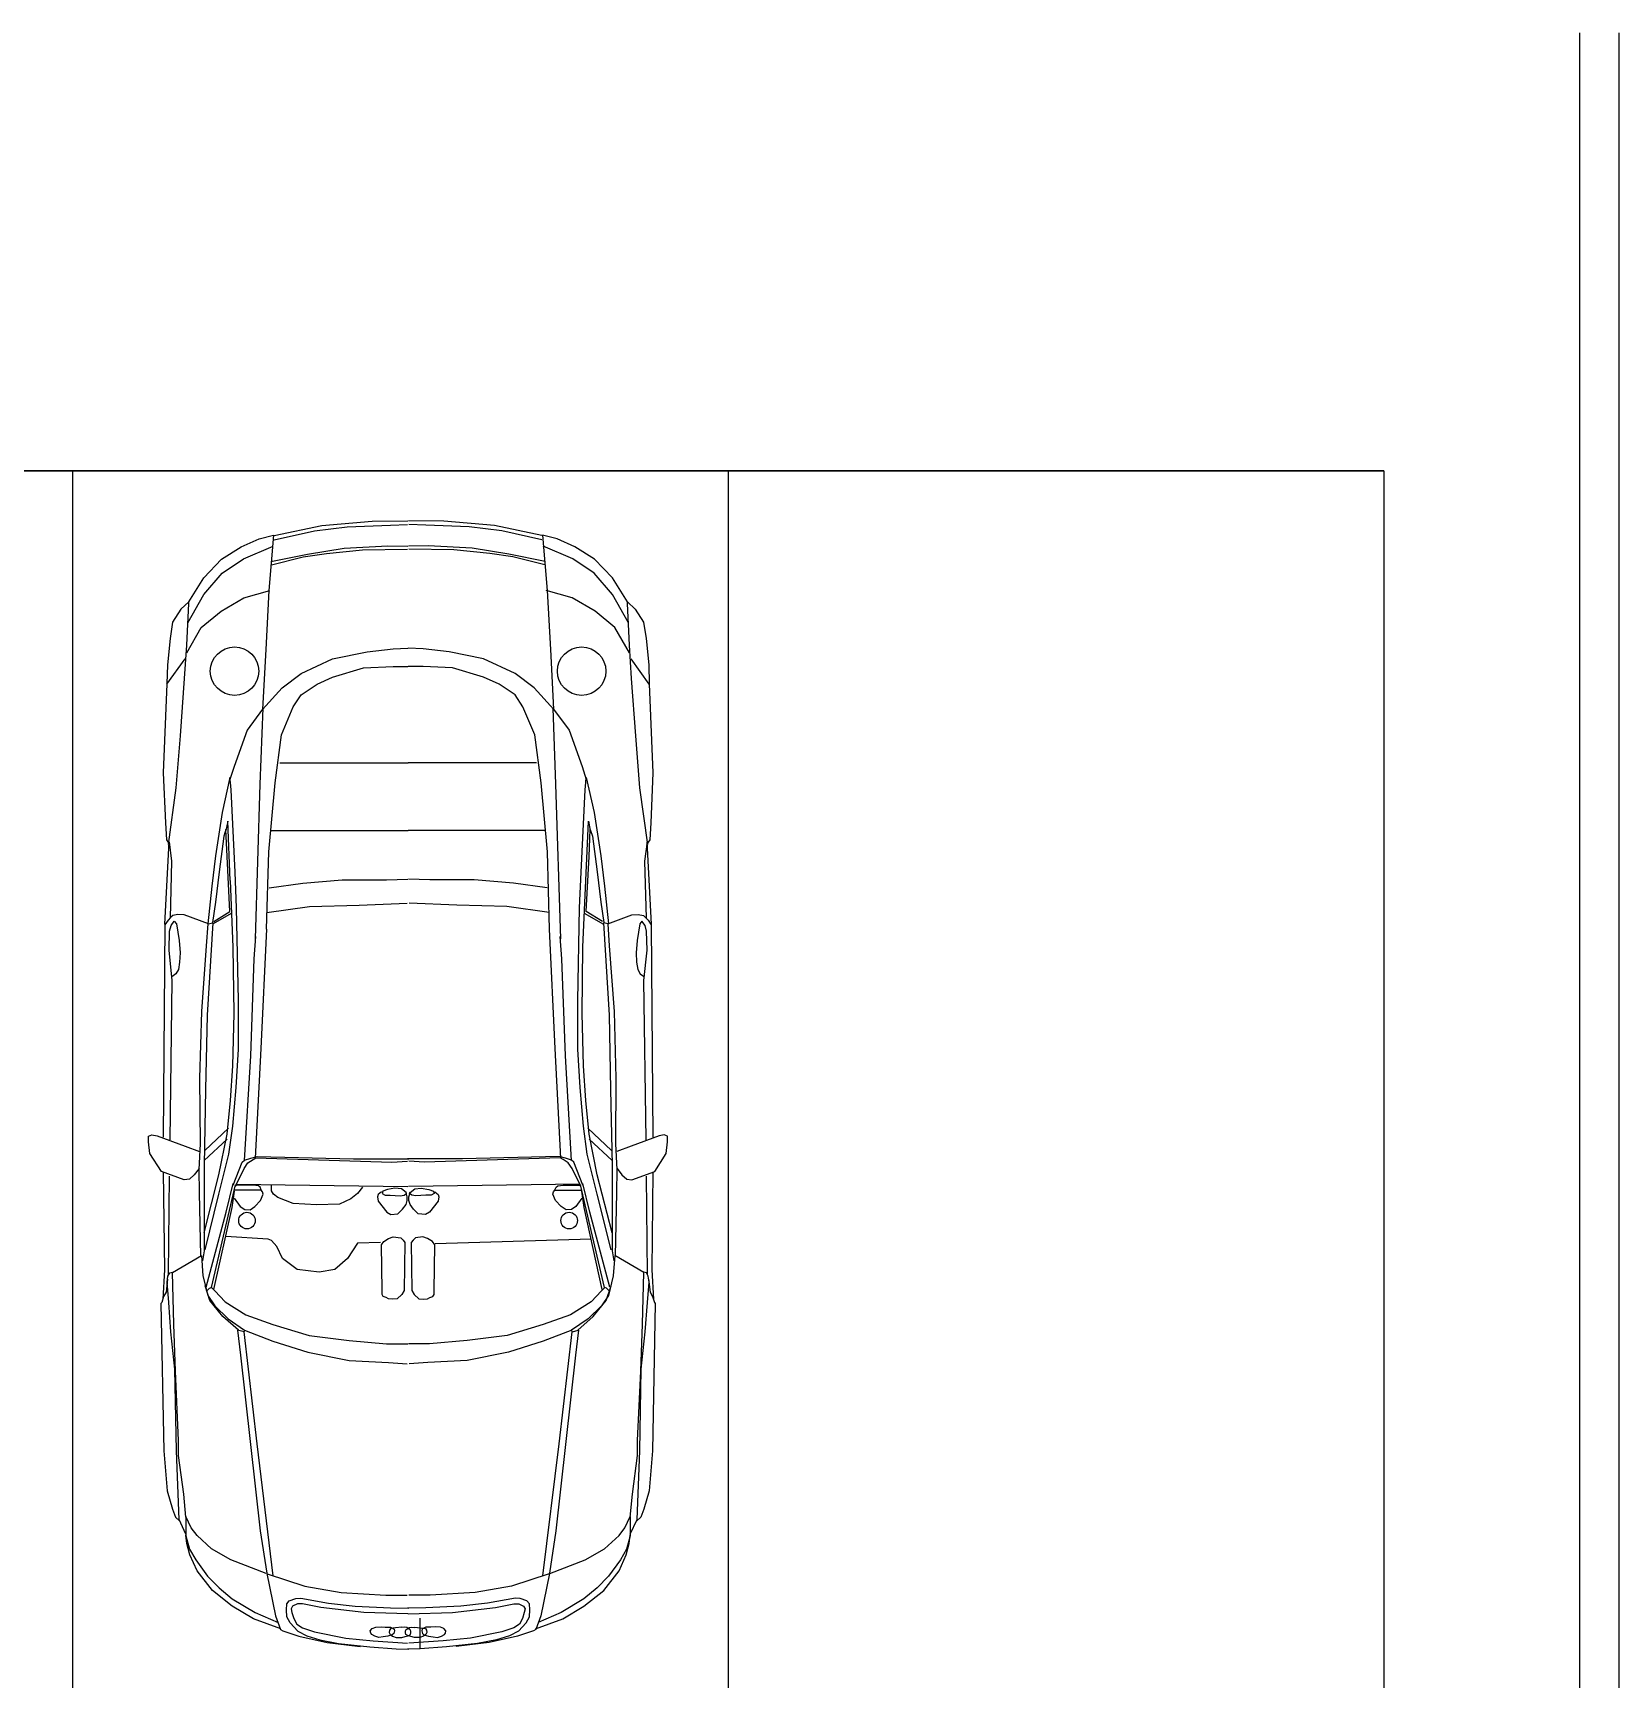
# Model space of a CAD drawing. Header units: inches. Extents: x 484217 to 497210, y -26946 to -21493.
# Drawn here: x 491765.9 to 492008.6, y -22543.2 to -22291.3 of the extents above; entities that cross this region are included whole.
import ezdxf

# ---------------------------------------------------------------- set-up
doc = ezdxf.new("R2010")
doc.units = ezdxf.units.IN
doc.header["$LTSCALE"] = 20
doc.header["$MEASUREMENT"] = 0
doc.layers.add('ceco.net 93', color=161, linetype='Continuous')
doc.layers.add('Parking', color=7, linetype='Continuous')

msp = doc.modelspace()

# ---------------------------------------------------------------- linework, layer by layer
at = {"layer": 'ceco.net 93'}
for p, q in [((491802.86, -22368.2), (491810.13, -22366.68)), ((491802.86, -22368.89), (491808.99, -22367.5)), ((491808.99, -22367.5), (491813.99, -22366.87)), ((491810.13, -22366.68), (491817.85, -22366.04)), ((491813.99, -22366.87), (491820.63, -22366.61)), ((491817.85, -22366.04), (491823.29, -22365.98)), ((491820.63, -22366.61), (491823.22, -22366.55)), ((491828.82, -22366.04), (491823.38, -22365.98)), ((491826.03, -22366.61), (491823.44, -22366.55)), ((491832.68, -22366.87), (491826.03, -22366.61)), ((491836.53, -22366.68), (491828.82, -22366.04)), ((491837.67, -22367.5), (491832.68, -22366.87)), ((491843.81, -22368.2), (491836.53, -22366.68)), ((491843.81, -22368.89), (491837.67, -22367.5)), ((491794.79, -22371.85), (491797.81, -22369.94)), ((491797.81, -22369.94), (491800.52, -22368.74)), ((491798.13, -22371.77), (491802.67, -22369.86)), ((491800.52, -22368.74), (491802.75, -22368.18)), ((491802.75, -22368.18), (491802.03, -22376.63)), ((491807.92, -22371.05), (491813.54, -22370.16)), ((491813.54, -22370.16), (491820.25, -22369.78)), ((491816.33, -22370.41), (491823.22, -22370.29)), ((491820.25, -22369.78), (491823.29, -22369.84)), ((491826.41, -22369.78), (491823.38, -22369.84)), ((491830.34, -22370.41), (491823.44, -22370.29)), ((491833.12, -22370.16), (491826.41, -22369.78)), ((491838.75, -22371.05), (491833.12, -22370.16)), ((491846.14, -22368.74), (491843.92, -22368.18)), ((491843.92, -22368.18), (491844.63, -22376.63)), ((491848.53, -22371.77), (491843.99, -22369.86)), ((491848.85, -22369.94), (491846.14, -22368.74)), ((491851.87, -22371.85), (491848.85, -22369.94)), ((491792.08, -22374.72), (491794.79, -22371.85)), ((491794.87, -22374), (491798.13, -22371.77)), ((491802.35, -22372.19), (491807.92, -22371.05)), ((491802.41, -22372.69), (491807.28, -22371.49)), ((491807.28, -22371.49), (491810.83, -22370.98)), ((491810.83, -22370.98), (491816.33, -22370.41)), ((491835.84, -22370.98), (491830.34, -22370.41)), ((491839.38, -22371.49), (491835.84, -22370.98)), ((491844.31, -22372.19), (491838.75, -22371.05)), ((491844.25, -22372.69), (491839.38, -22371.49)), ((491851.8, -22374), (491848.53, -22371.77)), ((491854.58, -22374.72), (491851.87, -22371.85)), ((491789.77, -22378.38), (491792.08, -22374.72)), ((491792.08, -22377.27), (491794.87, -22374)), ((491854.58, -22377.27), (491851.8, -22374)), ((491856.89, -22378.38), (491854.58, -22374.72)), ((491789.62, -22381.57), (491792.08, -22377.27)), ((491794.71, -22379.82), (491798.21, -22377.75)), ((491798.21, -22377.75), (491802.19, -22376.63)), ((491802.03, -22376.63), (491801.55, -22385.64)), ((491848.45, -22377.75), (491844.47, -22376.63)), ((491844.63, -22376.63), (491845.11, -22385.64)), ((491851.95, -22379.82), (491848.45, -22377.75)), ((491857.05, -22381.57), (491854.58, -22377.27)), ((491788.58, -22379.5), (491787.31, -22381.49)), ((491789.77, -22378.38), (491788.58, -22379.5)), ((491789.46, -22385), (491789.77, -22378.62)), ((491789.77, -22378.62), (491789.77, -22378.38)), ((491791.68, -22382.29), (491794.71, -22379.82)), ((491854.98, -22382.29), (491851.95, -22379.82)), ((491856.89, -22378.38), (491858.08, -22379.5)), ((491856.89, -22378.62), (491856.89, -22378.38)), ((491857.21, -22385), (491856.89, -22378.62)), ((491858.08, -22379.5), (491859.36, -22381.49)), ((491787.31, -22381.49), (491786.91, -22383.96)), ((491789.46, -22386.19), (491791.68, -22382.29)), ((491857.21, -22386.19), (491854.98, -22382.29)), ((491859.36, -22381.49), (491859.75, -22383.96)), ((491786.91, -22383.96), (491786.51, -22388.03)), ((491789.14, -22390.1), (491789.46, -22385)), ((491857.53, -22390.1), (491857.21, -22385)), ((491859.75, -22383.96), (491860.15, -22388.03)), ((491786.43, -22390.98), (491789.22, -22387.07)), ((491801.55, -22385.64), (491801.08, -22394.8)), ((491806.95, -22389.35), (491811.79, -22387.09)), ((491811.79, -22387.09), (491817.06, -22386.01)), ((491817.06, -22386.01), (491821.04, -22385.58)), ((491821.04, -22385.58), (491823.3, -22385.48)), ((491825.62, -22385.58), (491823.36, -22385.48)), ((491829.6, -22386.01), (491825.62, -22385.58)), ((491834.87, -22387.09), (491829.6, -22386.01)), ((491839.72, -22389.35), (491834.87, -22387.09)), ((491845.11, -22385.64), (491845.59, -22394.8)), ((491860.23, -22390.98), (491857.45, -22387.07)), ((491786.51, -22388.03), (491786.43, -22390.9)), ((491788.5, -22398.86), (491789.14, -22390.1)), ((491804.04, -22391.51), (491806.95, -22389.35)), ((491809.42, -22390.97), (491811.79, -22389.89)), ((491811.79, -22389.89), (491816.52, -22388.49)), ((491816.52, -22388.49), (491821.04, -22388.28)), ((491821.04, -22388.28), (491823.3, -22388.28)), ((491825.62, -22388.28), (491823.36, -22388.28)), ((491830.14, -22388.49), (491825.62, -22388.28)), ((491834.87, -22389.89), (491830.14, -22388.49)), ((491837.24, -22390.97), (491834.87, -22389.89)), ((491842.62, -22391.51), (491839.72, -22389.35)), ((491858.16, -22398.86), (491857.53, -22390.1)), ((491860.15, -22388.03), (491860.23, -22390.9)), ((491786.43, -22390.9), (491785.87, -22404.52)), ((491801.03, -22394.85), (491804.04, -22391.51)), ((491805.76, -22394.42), (491806.95, -22392.59)), ((491806.95, -22392.59), (491809.42, -22390.97)), ((491839.72, -22392.59), (491837.24, -22390.97)), ((491840.9, -22394.42), (491839.72, -22392.59)), ((491845.63, -22394.85), (491842.62, -22391.51)), ((491860.23, -22390.9), (491860.79, -22404.52)), ((491801.08, -22394.8), (491798.69, -22397.99)), ((491800.71, -22406.26), (491801.14, -22394.63)), ((491803.94, -22398.72), (491805.76, -22394.42)), ((491842.73, -22398.72), (491840.9, -22394.42)), ((491845.96, -22406.26), (491845.52, -22394.63)), ((491845.59, -22394.8), (491847.97, -22397.99)), ((491798.69, -22397.99), (491796.7, -22403.57)), ((491847.97, -22397.99), (491849.96, -22403.57)), ((491787.86, -22406.83), (491788.5, -22398.86)), ((491802.97, -22406.05), (491803.94, -22398.72)), ((491843.7, -22406.05), (491842.73, -22398.72)), ((491858.8, -22406.83), (491858.16, -22398.86)), ((491803.69, -22403.02), (491823.33, -22403.02)), ((491842.97, -22403.02), (491823.33, -22403.02)), ((491785.87, -22404.52), (491786.19, -22412.17)), ((491796.08, -22405.26), (491794.86, -22410.63)), ((491796.7, -22403.57), (491796.06, -22405.56)), ((491796.16, -22406), (491796.08, -22405.26)), ((491849.96, -22403.57), (491850.6, -22405.56)), ((491850.5, -22406), (491850.58, -22405.26)), ((491850.58, -22405.26), (491851.8, -22410.63)), ((491860.79, -22404.52), (491860.47, -22412.17)), ((491786.67, -22415.52), (491787.86, -22406.83)), ((491796.24, -22407.13), (491796.16, -22406)), ((491796.85, -22419.74), (491796.24, -22407.13)), ((491799.96, -22429.96), (491800.71, -22406.26)), ((491802, -22416.61), (491802.97, -22406.05)), ((491844.66, -22416.61), (491843.7, -22406.05)), ((491846.71, -22429.96), (491845.96, -22406.26)), ((491849.81, -22419.74), (491850.42, -22407.13)), ((491850.42, -22407.13), (491850.5, -22406)), ((491859.99, -22415.52), (491858.8, -22406.83)), ((491786.19, -22412.17), (491786.35, -22414.8)), ((491794.86, -22410.63), (491793.85, -22417.22)), ((491795.76, -22411.93), (491795.47, -22413.39)), ((491796.12, -22421.04), (491795.76, -22411.93)), ((491850.54, -22421.04), (491850.91, -22411.93)), ((491850.91, -22411.93), (491851.19, -22413.39)), ((491851.8, -22410.63), (491852.82, -22417.22)), ((491860.47, -22412.17), (491860.31, -22414.8)), ((491786.11, -22427.71), (491786.75, -22415.12)), ((491786.35, -22414.8), (491786.83, -22415.52)), ((491786.75, -22415.12), (491787.15, -22418.07)), ((491795.15, -22414.25), (491794.42, -22419.69)), ((491795.47, -22413.19), (491795.15, -22414.25)), ((491795.63, -22417.34), (491795.47, -22413.19)), ((491802.3, -22413.37), (491823.33, -22413.37)), ((491844.36, -22413.37), (491823.33, -22413.37)), ((491851.03, -22417.34), (491851.19, -22413.19)), ((491851.19, -22413.19), (491851.52, -22414.25)), ((491851.52, -22414.25), (491852.25, -22419.69)), ((491859.91, -22415.12), (491859.52, -22418.07)), ((491860.31, -22414.8), (491859.83, -22415.52)), ((491860.55, -22427.71), (491859.91, -22415.12)), ((491787.15, -22418.07), (491786.91, -22426.76)), ((491793.85, -22417.22), (491793.28, -22421.89)), ((491796.08, -22425.75), (491795.63, -22417.34)), ((491801.68, -22428.45), (491802, -22416.61)), ((491844.99, -22428.45), (491844.66, -22416.61)), ((491850.58, -22425.75), (491851.03, -22417.34)), ((491852.82, -22417.22), (491853.38, -22421.89)), ((491859.52, -22418.07), (491859.75, -22426.76)), ((491794.42, -22419.69), (491793.85, -22424.33)), ((491797.08, -22425.19), (491796.87, -22419.73)), ((491849.58, -22425.19), (491849.8, -22419.73)), ((491852.25, -22419.69), (491852.82, -22424.33)), ((491793.28, -22421.89), (491792.67, -22427.66)), ((491796.57, -22431.24), (491796.14, -22421.04)), ((491802.05, -22422.15), (491807.23, -22421.44)), ((491807.23, -22421.44), (491813.22, -22420.93)), ((491813.22, -22420.93), (491820.02, -22420.93)), ((491820.02, -22420.93), (491823.27, -22420.83)), ((491826.64, -22420.93), (491823.39, -22420.83)), ((491833.44, -22420.93), (491826.64, -22420.93)), ((491839.44, -22421.44), (491833.44, -22420.93)), ((491844.62, -22422.15), (491839.44, -22421.44)), ((491850.09, -22431.24), (491850.53, -22421.04)), ((491853.38, -22421.89), (491853.99, -22427.66)), ((491793.85, -22424.33), (491793.4, -22427.46)), ((491797.37, -22439.39), (491797.08, -22425.19)), ((491801.74, -22425.91), (491808.24, -22425)), ((491808.24, -22425), (491815.86, -22424.79)), ((491815.86, -22424.79), (491823.17, -22424.49)), ((491830.8, -22424.79), (491823.49, -22424.49)), ((491838.42, -22425), (491830.8, -22424.79)), ((491844.92, -22425.91), (491838.42, -22425)), ((491849.29, -22439.39), (491849.58, -22425.19)), ((491852.82, -22424.33), (491853.26, -22427.46)), ((491786.12, -22427.82), (491785.88, -22460.31)), ((491786.6, -22427.09), (491786.12, -22427.82)), ((491787, -22426.69), (491786.6, -22427.09)), ((491786.84, -22428.78), (491787.08, -22427.9)), ((491787.32, -22426.37), (491787, -22426.69)), ((491787.08, -22427.9), (491787.56, -22427.26)), ((491788.12, -22426.21), (491787.32, -22426.37)), ((491787.56, -22427.26), (491787.88, -22427.66)), ((491787.88, -22427.66), (491788.28, -22430.22)), ((491789.09, -22426.29), (491788.12, -22426.21)), ((491792.77, -22427.66), (491789.09, -22426.29)), ((491792.5, -22431.02), (491792.72, -22427.67)), ((491793.45, -22427.52), (491792.57, -22441.65)), ((491792.72, -22427.67), (491793.45, -22427.52)), ((491796.28, -22426.07), (491793.52, -22427.67)), ((491793.6, -22427.3), (491796.08, -22425.75)), ((491850.38, -22426.07), (491853.14, -22427.67)), ((491853.06, -22427.3), (491850.58, -22425.75)), ((491853.94, -22427.67), (491853.22, -22427.52)), ((491853.22, -22427.52), (491854.09, -22441.65)), ((491853.89, -22427.66), (491857.58, -22426.29)), ((491854.16, -22431.02), (491853.94, -22427.67)), ((491857.58, -22426.29), (491858.54, -22426.21)), ((491858.78, -22427.66), (491858.38, -22430.22)), ((491858.54, -22426.21), (491859.34, -22426.37)), ((491859.1, -22427.26), (491858.78, -22427.66)), ((491859.58, -22427.9), (491859.1, -22427.26)), ((491859.34, -22426.37), (491859.66, -22426.69)), ((491859.82, -22428.78), (491859.58, -22427.9)), ((491859.66, -22426.69), (491860.06, -22427.09)), ((491860.06, -22427.09), (491860.54, -22427.82)), ((491860.54, -22427.82), (491860.78, -22460.31)), ((491786.76, -22431.67), (491786.84, -22428.78)), ((491788.28, -22430.22), (491788.44, -22432.07)), ((491799.79, -22433), (491800.05, -22429.61)), ((491800.83, -22446.75), (491801.7, -22428.48)), ((491845.83, -22446.75), (491844.96, -22428.48)), ((491846.87, -22433), (491846.61, -22429.61)), ((491858.38, -22430.22), (491858.22, -22432.07)), ((491859.9, -22431.67), (491859.82, -22428.78)), ((491787.24, -22436.32), (491786.76, -22431.67)), ((491788.44, -22432.07), (491788.36, -22433.51)), ((491791.77, -22441.07), (491792.5, -22431.02)), ((491796.72, -22441.36), (491796.57, -22431.24)), ((491799.27, -22447.88), (491799.79, -22433)), ((491847.4, -22447.88), (491846.87, -22433)), ((491849.94, -22441.36), (491850.09, -22431.24)), ((491854.89, -22441.07), (491854.16, -22431.02)), ((491858.22, -22432.07), (491858.3, -22433.51)), ((491859.42, -22436.32), (491859.9, -22431.67)), ((491787.8, -22435.28), (491787.16, -22435.76)), ((491788.2, -22434.64), (491787.8, -22435.28)), ((491788.36, -22433.51), (491788.2, -22434.64)), ((491858.3, -22433.51), (491858.46, -22434.64)), ((491858.46, -22434.64), (491858.86, -22435.28)), ((491858.86, -22435.28), (491859.5, -22435.76)), ((491786.92, -22460.71), (491787.24, -22436.32)), ((491859.74, -22460.71), (491859.42, -22436.32)), ((491797.37, -22446.82), (491797.37, -22439.39)), ((491849.29, -22446.82), (491849.29, -22439.39)), ((491791.48, -22451.27), (491791.77, -22441.07)), ((491792.57, -22441.65), (491792.35, -22453.02)), ((491796.5, -22449.37), (491796.72, -22441.36)), ((491850.16, -22449.37), (491849.94, -22441.36)), ((491854.09, -22441.65), (491854.31, -22453.02)), ((491855.18, -22451.27), (491854.89, -22441.07)), ((491797.01, -22452.72), (491797.37, -22446.82)), ((491798.31, -22463.88), (491799.27, -22447.88)), ((491799.96, -22463.54), (491800.83, -22446.75)), ((491846.7, -22463.54), (491845.83, -22446.75)), ((491848.35, -22463.88), (491847.4, -22447.88)), ((491849.65, -22452.72), (491849.29, -22446.82)), ((491796.14, -22454.69), (491796.5, -22449.37)), ((491850.53, -22454.69), (491850.16, -22449.37)), ((491791.55, -22461.32), (491791.48, -22451.27)), ((491792.35, -22453.02), (491792.14, -22464.6)), ((491796.5, -22458.62), (491797.01, -22452.72)), ((491850.16, -22458.62), (491849.65, -22452.72)), ((491854.31, -22453.02), (491854.53, -22464.6)), ((491855.11, -22461.32), (491855.18, -22451.27)), ((491795.63, -22459.86), (491796.14, -22454.69)), ((491851.03, -22459.86), (491850.53, -22454.69)), ((491783.62, -22460.15), (491784.13, -22459.93)), ((491783.62, -22461.03), (491783.62, -22460.15)), ((491784.13, -22459.93), (491784.93, -22460.08)), ((491784.93, -22460.08), (491789.23, -22461.68)), ((491792.14, -22463.87), (491795.63, -22460.59)), ((491792.21, -22462.34), (491795.85, -22458.92)), ((491794.39, -22466.05), (491795.63, -22459.86)), ((491795.92, -22462.92), (491796.5, -22458.62)), ((491850.74, -22462.92), (491850.16, -22458.62)), ((491854.45, -22462.34), (491850.82, -22458.92)), ((491852.27, -22466.05), (491851.03, -22459.86)), ((491854.53, -22463.87), (491851.03, -22460.59)), ((491861.73, -22460.08), (491857.44, -22461.68)), ((491862.53, -22459.93), (491861.73, -22460.08)), ((491863.04, -22460.15), (491862.53, -22459.93)), ((491863.04, -22461.03), (491863.04, -22460.15)), ((491783.84, -22462.78), (491783.62, -22461.03)), ((491785.59, -22465.54), (491783.84, -22462.78)), ((491789.23, -22461.68), (491791.41, -22462.48)), ((491791.34, -22465.25), (491791.55, -22461.32)), ((491794.39, -22469.04), (491795.92, -22462.92)), ((491799.27, -22463.54), (491800.22, -22463.28)), ((491799.62, -22463.71), (491800.05, -22463.45)), ((491800.05, -22463.45), (491820.82, -22464.15)), ((491800.22, -22463.28), (491814.99, -22463.62)), ((491846.61, -22463.45), (491825.85, -22464.15)), ((491846.44, -22463.28), (491831.67, -22463.62)), ((491847.4, -22463.54), (491846.44, -22463.28)), ((491847.05, -22463.71), (491846.61, -22463.45)), ((491852.27, -22469.04), (491850.74, -22462.92)), ((491855.33, -22465.25), (491855.11, -22461.32)), ((491857.44, -22461.68), (491855.25, -22462.48)), ((491861.07, -22465.54), (491862.82, -22462.78)), ((491862.82, -22462.78), (491863.04, -22461.03)), ((491789.08, -22466.85), (491785.59, -22465.54)), ((491785.88, -22465.61), (491786.04, -22480.61)), ((491791.34, -22465.11), (491790.61, -22466.05)), ((491791.41, -22468.82), (491791.34, -22465.25)), ((491792.14, -22464.6), (491792.14, -22477.71)), ((491796.57, -22467.63), (491797.96, -22464.15)), ((491796.92, -22467.8), (491798.23, -22465.1)), ((491797.96, -22464.15), (491798.31, -22463.8)), ((491798.23, -22465.1), (491798.83, -22464.23)), ((491798.31, -22463.8), (491799.27, -22463.54)), ((491798.83, -22464.23), (491799.62, -22463.71)), ((491814.99, -22463.62), (491823.42, -22463.62)), ((491820.82, -22464.15), (491823.25, -22463.97)), ((491831.67, -22463.62), (491823.24, -22463.62)), ((491825.85, -22464.15), (491823.42, -22463.97)), ((491847.83, -22464.23), (491847.05, -22463.71)), ((491848.35, -22463.8), (491847.4, -22463.54)), ((491848.44, -22465.1), (491847.83, -22464.23)), ((491848.7, -22464.15), (491848.35, -22463.8)), ((491849.74, -22467.8), (491848.44, -22465.1)), ((491850.09, -22467.63), (491848.7, -22464.15)), ((491854.53, -22464.6), (491854.53, -22477.71)), ((491855.25, -22468.82), (491855.33, -22465.25)), ((491855.33, -22465.11), (491856.05, -22466.05)), ((491857.58, -22466.85), (491861.07, -22465.54)), ((491860.78, -22465.61), (491860.62, -22480.61)), ((491786.68, -22481.25), (491786.84, -22466.25)), ((491789.88, -22466.71), (491789.08, -22466.85)), ((491790.61, -22466.05), (491789.88, -22466.71)), ((491792.14, -22474.94), (491794.39, -22466.05)), ((491793.27, -22483.33), (491796.93, -22467.58)), ((491795.5, -22471.79), (491796.57, -22467.41)), ((491796.39, -22471.07), (491796.75, -22468.57)), ((491800.87, -22468.44), (491796.78, -22468.39)), ((491797.12, -22467.66), (491796.97, -22467.76)), ((491797.02, -22467.49), (491823.29, -22467.85)), ((491799.6, -22467.66), (491797.12, -22467.66)), ((491800.43, -22467.76), (491799.6, -22467.66)), ((491800.68, -22467.95), (491800.43, -22467.76)), ((491800.87, -22468.34), (491800.68, -22467.95)), ((491801.07, -22468.68), (491800.87, -22468.44)), ((491802.45, -22467.88), (491802.45, -22467.67)), ((491802.45, -22468.5), (491802.45, -22467.88)), ((491802.76, -22469.01), (491802.45, -22468.5)), ((491816.33, -22467.98), (491815.61, -22468.91)), ((491819.45, -22468.57), (491819.36, -22468.93)), ((491820.16, -22468.3), (491819.45, -22468.57)), ((491821.32, -22468.12), (491820.16, -22468.3)), ((491822.31, -22468.21), (491821.32, -22468.12)), ((491823.02, -22468.75), (491822.31, -22468.21)), ((491849.64, -22467.49), (491823.38, -22467.85)), ((491823.64, -22468.75), (491824.36, -22468.21)), ((491824.36, -22468.21), (491825.34, -22468.12)), ((491825.34, -22468.12), (491826.5, -22468.3)), ((491826.5, -22468.3), (491827.22, -22468.57)), ((491827.22, -22468.57), (491827.31, -22468.93)), ((491845.6, -22468.68), (491845.79, -22468.44)), ((491845.79, -22468.34), (491845.99, -22467.95)), ((491845.79, -22468.44), (491849.88, -22468.39)), ((491845.99, -22467.95), (491846.23, -22467.76)), ((491846.23, -22467.76), (491847.06, -22467.66)), ((491847.06, -22467.66), (491849.54, -22467.66)), ((491849.54, -22467.66), (491849.69, -22467.76)), ((491853.4, -22483.33), (491849.73, -22467.58)), ((491850.27, -22471.07), (491849.91, -22468.57)), ((491851.16, -22471.79), (491850.09, -22467.41)), ((491854.53, -22474.94), (491852.27, -22466.05)), ((491856.05, -22466.05), (491856.78, -22466.71)), ((491856.78, -22466.71), (491857.58, -22466.85)), ((491859.98, -22481.25), (491859.82, -22466.25)), ((491791.63, -22478.44), (491791.41, -22468.82)), ((491792.28, -22477.56), (491794.39, -22469.04)), ((491793.62, -22483.6), (491796.39, -22471.07)), ((491796.73, -22469.66), (491797.66, -22470.93)), ((491797.66, -22470.93), (491798.34, -22471.37)), ((491799.17, -22471.41), (491799.9, -22470.93)), ((491799.9, -22470.93), (491800.77, -22470)), ((491800.77, -22470), (491801.16, -22469.02)), ((491801.16, -22469.02), (491801.07, -22468.68)), ((491803.38, -22469.52), (491802.76, -22469.01)), ((491805.74, -22470.45), (491803.38, -22469.52)), ((491809.34, -22470.66), (491805.74, -22470.45)), ((491812.83, -22470.55), (491809.34, -22470.66)), ((491814.58, -22469.73), (491812.83, -22470.55)), ((491815.61, -22468.91), (491814.58, -22469.73)), ((491818.73, -22469.1), (491818.64, -22469.46)), ((491818.64, -22469.46), (491818.73, -22470.09)), ((491819.27, -22468.66), (491818.73, -22469.1)), ((491818.73, -22470.09), (491820.07, -22471.79)), ((491819.36, -22468.93), (491819.8, -22469.19)), ((491819.8, -22469.19), (491820.61, -22469.19)), ((491820.61, -22469.19), (491822.13, -22469.28)), ((491822.13, -22469.28), (491822.75, -22469.19)), ((491822.48, -22471.34), (491823.02, -22470.63)), ((491822.75, -22469.19), (491823.11, -22468.93)), ((491823.11, -22468.93), (491823.02, -22468.66)), ((491823.2, -22469.46), (491823.02, -22468.84)), ((491823.02, -22470.63), (491823.2, -22470)), ((491823.2, -22470), (491823.2, -22469.46)), ((491823.46, -22469.46), (491823.64, -22468.84)), ((491823.46, -22470), (491823.46, -22469.46)), ((491823.64, -22470.63), (491823.46, -22470)), ((491823.55, -22468.93), (491823.64, -22468.66)), ((491823.91, -22469.19), (491823.55, -22468.93)), ((491824.18, -22471.34), (491823.64, -22470.63)), ((491824.54, -22469.28), (491823.91, -22469.19)), ((491826.06, -22469.19), (491824.54, -22469.28)), ((491826.86, -22469.19), (491826.06, -22469.19)), ((491827.93, -22470.09), (491826.59, -22471.79)), ((491827.31, -22468.93), (491826.86, -22469.19)), ((491827.4, -22468.66), (491827.93, -22469.1)), ((491827.93, -22469.1), (491828.02, -22469.46)), ((491828.02, -22469.46), (491827.93, -22470.09)), ((491845.5, -22469.02), (491845.6, -22468.68)), ((491845.89, -22470), (491845.5, -22469.02)), ((491846.77, -22470.93), (491845.89, -22470)), ((491847.5, -22471.41), (491846.77, -22470.93)), ((491849.01, -22470.93), (491848.33, -22471.37)), ((491849.93, -22469.66), (491849.01, -22470.93)), ((491853.04, -22483.6), (491850.27, -22471.07)), ((491854.38, -22477.56), (491852.27, -22469.04)), ((491855.04, -22478.44), (491855.25, -22468.82)), ((491792.46, -22483.24), (491795.5, -22471.79)), ((491798.34, -22471.37), (491799.17, -22471.41)), ((491820.07, -22471.79), (491820.7, -22472.15)), ((491820.7, -22472.15), (491821.77, -22472.06)), ((491821.77, -22472.06), (491822.48, -22471.34)), ((491824.89, -22472.06), (491824.18, -22471.34)), ((491825.97, -22472.15), (491824.89, -22472.06)), ((491826.59, -22471.79), (491825.97, -22472.15)), ((491848.33, -22471.37), (491847.5, -22471.41)), ((491854.2, -22483.24), (491851.16, -22471.79)), ((491801.94, -22475.9), (491795.46, -22475.49)), ((491802.45, -22476.11), (491801.94, -22475.9)), ((491803.27, -22477.04), (491802.45, -22476.11)), ((491819.62, -22476.26), (491820.34, -22475.81)), ((491820.34, -22475.81), (491821.05, -22475.55)), ((491821.05, -22475.55), (491822.22, -22475.72)), ((491822.22, -22475.72), (491822.57, -22476.08)), ((491822.57, -22476.08), (491822.84, -22476.44)), ((491824.09, -22476.08), (491823.82, -22476.44)), ((491824.45, -22475.72), (491824.09, -22476.08)), ((491825.61, -22475.55), (491824.45, -22475.72)), ((491826.32, -22475.81), (491825.61, -22475.55)), ((491827.04, -22476.26), (491826.32, -22475.81)), ((491851.34, -22475.9), (491827.49, -22476.62)), ((491787.27, -22481.03), (491791.72, -22478.43)), ((491791.72, -22478.43), (491791.95, -22481.54)), ((491792.14, -22477.71), (491791.85, -22479.24)), ((491804.1, -22478.89), (491803.27, -22477.04)), ((491815.61, -22476.52), (491814.07, -22478.89)), ((491819.1, -22476.42), (491815.61, -22476.52)), ((491819.27, -22476.8), (491819.62, -22476.26)), ((491819.36, -22483.78), (491819.27, -22476.8)), ((491822.84, -22476.44), (491822.75, -22483.78)), ((491823.82, -22476.44), (491823.91, -22483.78)), ((491827.4, -22476.8), (491827.04, -22476.26)), ((491827.31, -22483.78), (491827.4, -22476.8)), ((491854.53, -22477.71), (491854.82, -22479.24)), ((491854.94, -22478.43), (491854.72, -22481.54)), ((491859.4, -22481.03), (491854.94, -22478.43)), ((491786.04, -22480.61), (491785.8, -22485.11)), ((491786.59, -22481.59), (491786.87, -22481.09)), ((491786.87, -22481.09), (491787.27, -22480.97)), ((491787.49, -22488.94), (491787.27, -22481.03)), ((491806.36, -22480.54), (491804.1, -22478.89)), ((491809.75, -22480.95), (491806.36, -22480.54)), ((491812.11, -22480.54), (491809.75, -22480.95)), ((491814.07, -22478.89), (491812.11, -22480.54)), ((491859.17, -22488.94), (491859.4, -22481.03)), ((491859.79, -22481.09), (491859.4, -22480.97)), ((491860.07, -22481.59), (491859.79, -22481.09)), ((491860.62, -22480.61), (491860.86, -22485.11)), ((491786.53, -22482.05), (491786.31, -22484.02)), ((491786.48, -22482.5), (491786.59, -22481.59)), ((491786.7, -22485.6), (491786.48, -22482.5)), ((491791.95, -22481.54), (491792.68, -22484.53)), ((491793.02, -22485.32), (491792.29, -22483.06)), ((491792.56, -22483.82), (491792.95, -22483.42)), ((491792.95, -22483.42), (491793.25, -22483.32)), ((491793.25, -22483.32), (491793.74, -22483.82)), ((491819.36, -22484.4), (491819.36, -22483.6)), ((491827.31, -22484.4), (491827.31, -22483.6)), ((491853.41, -22483.32), (491852.92, -22483.82)), ((491853.71, -22483.42), (491853.41, -22483.32)), ((491853.64, -22485.32), (491854.38, -22483.06)), ((491854.1, -22483.82), (491853.71, -22483.42)), ((491854.72, -22481.54), (491853.98, -22484.53)), ((491859.96, -22485.6), (491860.19, -22482.5)), ((491860.19, -22482.5), (491860.07, -22481.59)), ((491860.13, -22482.05), (491860.36, -22484.02)), ((491785.63, -22485.6), (491785.52, -22485.77)), ((491785.52, -22485.77), (491785.97, -22508.31)), ((491785.91, -22484.7), (491785.63, -22485.6)), ((491786.31, -22484.02), (491785.91, -22484.7)), ((491787.04, -22490.12), (491786.7, -22485.6)), ((491792.68, -22484.53), (491793.75, -22486.11)), ((491794.99, -22487.75), (491793.02, -22485.32)), ((491793.74, -22483.82), (491795.33, -22485.5)), ((491793.75, -22486.11), (491795.78, -22488.09)), ((491795.33, -22485.5), (491798.49, -22487.48)), ((491819.54, -22484.67), (491819.36, -22484.4)), ((491819.98, -22484.85), (491819.54, -22484.67)), ((491820.34, -22485.03), (491819.98, -22484.85)), ((491820.97, -22485.12), (491820.34, -22485.03)), ((491821.68, -22485.03), (491820.97, -22485.12)), ((491822.39, -22484.4), (491821.68, -22485.03)), ((491822.75, -22483.78), (491822.39, -22484.4)), ((491823.91, -22483.78), (491824.27, -22484.4)), ((491824.27, -22484.4), (491824.98, -22485.03)), ((491824.98, -22485.03), (491825.7, -22485.12)), ((491825.7, -22485.12), (491826.32, -22485.03)), ((491826.32, -22485.03), (491826.68, -22484.85)), ((491826.68, -22484.85), (491827.13, -22484.67)), ((491827.13, -22484.67), (491827.31, -22484.4)), ((491851.34, -22485.5), (491848.18, -22487.48)), ((491852.91, -22486.11), (491850.88, -22488.09)), ((491852.92, -22483.82), (491851.34, -22485.5)), ((491851.67, -22487.75), (491853.64, -22485.32)), ((491853.98, -22484.53), (491852.91, -22486.11)), ((491859.62, -22490.12), (491859.96, -22485.6)), ((491860.36, -22484.02), (491860.75, -22484.7)), ((491861.15, -22485.77), (491860.7, -22508.31)), ((491860.75, -22484.7), (491861.03, -22485.6)), ((491861.03, -22485.6), (491861.15, -22485.77)), ((491797.36, -22489.84), (491794.99, -22487.75)), ((491795.78, -22488.09), (491798.32, -22489.84)), ((491798.49, -22487.48), (491802.64, -22488.96)), ((491848.18, -22487.48), (491844.02, -22488.96)), ((491850.88, -22488.09), (491848.34, -22489.84)), ((491849.3, -22489.84), (491851.67, -22487.75)), ((491787.66, -22495.83), (491787.04, -22490.12)), ((491787.72, -22496.11), (491787.49, -22488.94)), ((491798.24, -22490.08), (491797.25, -22489.82)), ((491797.25, -22489.82), (491797.71, -22493.67)), ((491800.23, -22507.24), (491798.24, -22490.08)), ((491798.32, -22489.84), (491798.27, -22490.07)), ((491798.29, -22489.85), (491802.64, -22491.54)), ((491802.64, -22488.96), (491808.17, -22490.65)), ((491808.17, -22490.65), (491814.3, -22491.44)), ((491838.49, -22490.65), (491832.36, -22491.44)), ((491844.02, -22488.96), (491838.49, -22490.65)), ((491848.37, -22489.85), (491844.02, -22491.54)), ((491846.43, -22507.24), (491848.42, -22490.08)), ((491848.34, -22489.84), (491848.4, -22490.07)), ((491848.42, -22490.08), (491849.42, -22489.82)), ((491849.42, -22489.82), (491848.95, -22493.67)), ((491858.95, -22496.11), (491859.17, -22488.94)), ((491859, -22495.83), (491859.62, -22490.12)), ((491797.71, -22493.67), (491800.7, -22520.53)), ((491802.64, -22491.54), (491807.98, -22493.22)), ((491807.98, -22493.22), (491814.3, -22494.5)), ((491814.3, -22491.44), (491820.03, -22491.93)), ((491820.03, -22491.93), (491823.29, -22491.93)), ((491826.63, -22491.93), (491823.37, -22491.93)), ((491832.36, -22491.44), (491826.63, -22491.93)), ((491838.69, -22493.22), (491832.36, -22494.5)), ((491844.02, -22491.54), (491838.69, -22493.22)), ((491848.95, -22493.67), (491845.96, -22520.53)), ((491787.89, -22508.31), (491787.66, -22495.83)), ((491788.22, -22506.73), (491787.72, -22496.11)), ((491814.3, -22494.5), (491820.33, -22494.8)), ((491820.33, -22494.8), (491823.2, -22495)), ((491826.33, -22494.8), (491823.47, -22495)), ((491832.36, -22494.5), (491826.33, -22494.8)), ((491858.44, -22506.73), (491858.95, -22496.11)), ((491858.78, -22508.31), (491859, -22495.83)), ((491785.97, -22508.31), (491786.48, -22514.41)), ((491788.28, -22518.81), (491787.89, -22508.31)), ((491788.22, -22509.04), (491788.22, -22506.73)), ((491802.69, -22527.45), (491800.23, -22507.24)), ((491843.97, -22527.45), (491846.43, -22507.24)), ((491858.38, -22518.81), (491858.78, -22508.31)), ((491858.44, -22509.04), (491858.44, -22506.73)), ((491860.7, -22508.31), (491860.19, -22514.41)), ((491789.01, -22514.92), (491788.22, -22509.04)), ((491857.65, -22514.92), (491858.44, -22509.04)), ((491786.48, -22514.41), (491787.27, -22517.23)), ((491789.35, -22518.47), (491789.01, -22514.92)), ((491857.31, -22518.47), (491857.65, -22514.92)), ((491860.19, -22514.41), (491859.4, -22517.23)), ((491787.27, -22517.23), (491787.72, -22518.47)), ((491787.72, -22518.47), (491788.34, -22519.04)), ((491789.35, -22521.07), (491788.28, -22518.81)), ((491789.35, -22518.36), (491789.35, -22521.33)), ((491790.16, -22520.12), (491789.35, -22518.36)), ((491856.5, -22520.12), (491857.31, -22518.36)), ((491857.31, -22518.36), (491857.31, -22521.33)), ((491857.31, -22521.07), (491858.38, -22518.81)), ((491858.95, -22518.47), (491858.33, -22519.04)), ((491859.4, -22517.23), (491858.95, -22518.47)), ((491789.49, -22522.48), (491789.35, -22521.2)), ((491789.35, -22521.33), (491789.89, -22523.36)), ((491791.04, -22521.26), (491790.16, -22520.12)), ((491793.26, -22523.29), (491791.04, -22521.26)), ((491800.7, -22520.53), (491801.7, -22527.05)), ((491845.96, -22520.53), (491844.97, -22527.05)), ((491853.4, -22523.29), (491855.63, -22521.26)), ((491855.63, -22521.26), (491856.5, -22520.12)), ((491857.31, -22521.33), (491856.77, -22523.36)), ((491857.18, -22522.48), (491857.31, -22521.2)), ((491789.96, -22524.23), (491789.49, -22522.48)), ((491789.89, -22523.36), (491790.84, -22524.98)), ((491796.23, -22524.98), (491793.26, -22523.29)), ((491850.43, -22524.98), (491853.4, -22523.29)), ((491856.77, -22523.36), (491855.83, -22524.98)), ((491856.7, -22524.23), (491857.18, -22522.48)), ((491791.04, -22526.66), (491789.96, -22524.23)), ((491790.84, -22524.98), (491792.66, -22527.47)), ((491801.62, -22527.07), (491796.23, -22524.98)), ((491845.04, -22527.07), (491850.43, -22524.98)), ((491855.83, -22524.98), (491854.01, -22527.47)), ((491855.63, -22526.66), (491856.7, -22524.23)), ((491793.4, -22529.7), (491791.04, -22526.66)), ((491792.66, -22527.47), (491794.41, -22529.3)), ((491801.7, -22527.07), (491803.04, -22533.55)), ((491801.78, -22527.14), (491807.51, -22529)), ((491807.51, -22529), (491813.09, -22529.97)), ((491839.16, -22529), (491833.57, -22529.97)), ((491844.89, -22527.14), (491839.16, -22529)), ((491844.96, -22527.07), (491843.62, -22533.55)), ((491854.01, -22527.47), (491852.25, -22529.3)), ((491853.27, -22529.7), (491855.63, -22526.66)), ((491796.43, -22532.06), (491793.4, -22529.7)), ((491794.41, -22529.3), (491796.43, -22530.98)), ((491796.43, -22530.98), (491799.94, -22533.07)), ((491804.76, -22531.72), (491805.16, -22531.27)), ((491805.16, -22531.27), (491806.18, -22530.93)), ((491806.18, -22530.93), (491806.92, -22530.87)), ((491806.92, -22530.87), (491811.17, -22531.61)), ((491813.09, -22529.97), (491819.94, -22530.42)), ((491819.94, -22530.42), (491823.21, -22530.42)), ((491826.73, -22530.42), (491823.45, -22530.42)), ((491833.57, -22529.97), (491826.73, -22530.42)), ((491839.74, -22530.87), (491835.49, -22531.61)), ((491840.48, -22530.93), (491839.74, -22530.87)), ((491841.5, -22531.27), (491840.48, -22530.93)), ((491841.9, -22531.72), (491841.5, -22531.27)), ((491850.23, -22530.98), (491846.73, -22533.07)), ((491852.25, -22529.3), (491850.23, -22530.98)), ((491850.23, -22532.06), (491853.27, -22529.7)), ((491799.67, -22534.02), (491796.43, -22532.06)), ((491803.85, -22535.57), (491799.67, -22534.02)), ((491799.94, -22533.07), (491803.44, -22534.56)), ((491803.04, -22533.55), (491803.79, -22535.64)), ((491804.71, -22532.63), (491804.76, -22531.72)), ((491804.76, -22533.71), (491804.71, -22532.63)), ((491805.27, -22534.62), (491804.76, -22533.71)), ((491805.67, -22532.06), (491805.44, -22532.51)), ((491805.44, -22532.51), (491805.56, -22533.03)), ((491805.56, -22533.03), (491805.84, -22533.99)), ((491806.41, -22531.72), (491805.67, -22532.06)), ((491805.84, -22533.99), (491806.29, -22534.84)), ((491807.15, -22531.72), (491806.41, -22531.72)), ((491809.98, -22532.29), (491807.15, -22531.72)), ((491816.56, -22533.03), (491809.98, -22532.29)), ((491811.17, -22531.61), (491815.25, -22532.06)), ((491815.25, -22532.06), (491820.64, -22532.34)), ((491823.3, -22533.25), (491816.56, -22533.03)), ((491820.64, -22532.34), (491823.42, -22532.4)), ((491826.02, -22532.34), (491823.25, -22532.4)), ((491823.36, -22533.25), (491830.11, -22533.03)), ((491825.17, -22538.59), (491825.17, -22533.93)), ((491831.41, -22532.06), (491826.02, -22532.34)), ((491830.11, -22533.03), (491836.68, -22532.29)), ((491835.49, -22531.61), (491831.41, -22532.06)), ((491836.68, -22532.29), (491839.52, -22531.72)), ((491839.52, -22531.72), (491840.26, -22531.72)), ((491840.26, -22531.72), (491840.99, -22532.06)), ((491840.82, -22533.99), (491840.37, -22534.84)), ((491841.11, -22533.03), (491840.82, -22533.99)), ((491840.99, -22532.06), (491841.22, -22532.51)), ((491841.22, -22532.51), (491841.11, -22533.03)), ((491841.39, -22534.62), (491841.9, -22533.71)), ((491841.96, -22532.63), (491841.9, -22531.72)), ((491841.9, -22533.71), (491841.96, -22532.63)), ((491842.82, -22535.57), (491847, -22534.02)), ((491843.62, -22533.55), (491842.88, -22535.64)), ((491846.73, -22533.07), (491843.22, -22534.56)), ((491847, -22534.02), (491850.23, -22532.06)), ((491803.79, -22535.64), (491804.16, -22535.86)), ((491804.16, -22535.86), (491806.61, -22536.68)), ((491806.46, -22535.92), (491805.27, -22534.62)), ((491806.29, -22534.84), (491807.15, -22535.41)), ((491806.46, -22535.92), (491807.83, -22536.6)), ((491807.15, -22535.41), (491809.02, -22536.03)), ((491809.02, -22536.03), (491813.78, -22537)), ((491817.54, -22535.86), (491817.85, -22535.52)), ((491817.62, -22536.21), (491817.54, -22535.86)), ((491817.77, -22536.44), (491817.62, -22536.21)), ((491818.23, -22536.67), (491817.77, -22536.44)), ((491817.85, -22535.52), (491818.39, -22535.29)), ((491818.39, -22535.29), (491819.19, -22535.25)), ((491819.19, -22535.25), (491819.84, -22535.29)), ((491819.84, -22535.29), (491820.64, -22535.32)), ((491820.91, -22536.47), (491820.22, -22536.7)), ((491820.49, -22535.78), (491820.45, -22536.09)), ((491820.45, -22536.09), (491820.61, -22536.44)), ((491820.68, -22535.52), (491820.49, -22535.78)), ((491820.61, -22536.44), (491820.95, -22536.7)), ((491820.64, -22535.32), (491821.22, -22535.59)), ((491821.41, -22535.4), (491820.68, -22535.52)), ((491821.14, -22536.28), (491820.91, -22536.47)), ((491821.26, -22535.86), (491821.14, -22536.28)), ((491821.18, -22535.59), (491821.26, -22535.86)), ((491822.37, -22535.32), (491821.41, -22535.4)), ((491822.75, -22535.32), (491822.37, -22535.36)), ((491823.13, -22535.36), (491822.75, -22535.32)), ((491822.92, -22535.9), (491822.99, -22535.71)), ((491822.92, -22536.17), (491822.92, -22535.9)), ((491822.96, -22536.44), (491822.92, -22536.17)), ((491823.3, -22536.63), (491822.96, -22536.44)), ((491822.99, -22535.71), (491823.3, -22535.52)), ((491823.36, -22535.52), (491823.13, -22535.36)), ((491823.3, -22535.52), (491823.53, -22535.36)), ((491823.67, -22535.71), (491823.36, -22535.52)), ((491823.36, -22536.63), (491823.71, -22536.44)), ((491823.53, -22535.36), (491823.91, -22535.32)), ((491823.75, -22535.9), (491823.67, -22535.71)), ((491823.71, -22536.44), (491823.75, -22536.17)), ((491823.75, -22536.17), (491823.75, -22535.9)), ((491823.91, -22535.32), (491824.3, -22535.36)), ((491824.3, -22535.32), (491825.25, -22535.4)), ((491825.25, -22535.4), (491825.98, -22535.52)), ((491825.48, -22535.59), (491825.41, -22535.86)), ((491825.41, -22535.86), (491825.52, -22536.28)), ((491826.02, -22535.32), (491825.45, -22535.59)), ((491825.52, -22536.28), (491825.75, -22536.47)), ((491826.06, -22536.44), (491825.71, -22536.7)), ((491825.75, -22536.47), (491826.44, -22536.7)), ((491825.98, -22535.52), (491826.17, -22535.78)), ((491826.82, -22535.29), (491826.02, -22535.32)), ((491826.21, -22536.09), (491826.06, -22536.44)), ((491826.17, -22535.78), (491826.21, -22536.09)), ((491827.47, -22535.25), (491826.82, -22535.29)), ((491828.28, -22535.29), (491827.47, -22535.25)), ((491828.81, -22535.52), (491828.28, -22535.29)), ((491828.43, -22536.67), (491828.89, -22536.44)), ((491829.12, -22535.86), (491828.81, -22535.52)), ((491828.89, -22536.44), (491829.04, -22536.21)), ((491829.04, -22536.21), (491829.12, -22535.86)), ((491837.65, -22536.03), (491832.88, -22537)), ((491839.52, -22535.41), (491837.65, -22536.03)), ((491840.2, -22535.92), (491838.84, -22536.6)), ((491840.37, -22534.84), (491839.52, -22535.41)), ((491842.51, -22535.86), (491840.05, -22536.68)), ((491840.2, -22535.92), (491841.39, -22534.62)), ((491842.88, -22535.64), (491842.51, -22535.86)), ((491806.61, -22536.68), (491810.93, -22537.65)), ((491807.83, -22536.6), (491809.81, -22537.23)), ((491809.81, -22537.23), (491812.7, -22537.79)), ((491810.93, -22537.65), (491815.99, -22538.24)), ((491812.7, -22537.79), (491817.46, -22538.31)), ((491813.78, -22537), (491817.98, -22537.4)), ((491817.46, -22538.31), (491821.49, -22538.59)), ((491817.98, -22537.4), (491823.25, -22537.74)), ((491818.84, -22536.86), (491818.23, -22536.67)), ((491819.5, -22536.78), (491818.84, -22536.86)), ((491820.22, -22536.7), (491819.5, -22536.78)), ((491820.95, -22536.7), (491821.52, -22536.9)), ((491821.49, -22538.59), (491823.42, -22538.65)), ((491821.52, -22536.9), (491822.37, -22536.86)), ((491822.37, -22536.86), (491822.9, -22536.74)), ((491822.9, -22536.74), (491823.36, -22536.63)), ((491825.17, -22538.59), (491823.25, -22538.65)), ((491823.76, -22536.74), (491823.3, -22536.63)), ((491828.69, -22537.4), (491823.42, -22537.74)), ((491824.3, -22536.86), (491823.76, -22536.74)), ((491825.14, -22536.9), (491824.3, -22536.86)), ((491825.71, -22536.7), (491825.14, -22536.9)), ((491829.2, -22538.31), (491825.17, -22538.59)), ((491826.44, -22536.7), (491827.17, -22536.78)), ((491827.17, -22536.78), (491827.82, -22536.86)), ((491827.82, -22536.86), (491828.43, -22536.67)), ((491832.88, -22537), (491828.69, -22537.4)), ((491833.96, -22537.79), (491829.2, -22538.31)), ((491835.73, -22537.65), (491830.67, -22538.24)), ((491836.85, -22537.23), (491833.96, -22537.79)), ((491840.05, -22536.68), (491835.73, -22537.65)), ((491838.84, -22536.6), (491836.85, -22537.23))]:
    msp.add_line(p, q, dxfattribs=at)
for centre, radius in [((491796.78, -22388.98), 3.71), ((491849.88, -22388.98), 3.71), ((491798.68, -22473.07), 1.27), ((491847.98, -22473.07), 1.27)]:
    msp.add_circle(centre, radius, dxfattribs=at)
at = {"layer": 'Parking'}
for p, q in [((492002.61, -22743.9), (492002.61, -22291.3)), ((492008.61, -22743.9), (492008.61, -22291.3)), ((491671.71, -22358.3), (491772.01, -22358.3)), ((491772.01, -22358.3), (491671.71, -22358.3)), ((491772.01, -22358.3), (491772.01, -22551.1)), ((491772.01, -22358.3), (491872.31, -22358.3)), ((491772.01, -22358.3), (491772.01, -22551.1)), ((491872.31, -22358.3), (491772.01, -22358.3)), ((491872.31, -22358.3), (491872.31, -22551.1)), ((491872.31, -22358.3), (491972.61, -22358.3)), ((491872.31, -22358.3), (491872.31, -22551.1)), ((491972.61, -22358.3), (491872.31, -22358.3)), ((491972.61, -22358.3), (491972.61, -22551.1)), ((491972.61, -22358.3), (491972.61, -22551.1))]:
    msp.add_line(p, q, dxfattribs=at)

doc.saveas('drawing.dxf')
